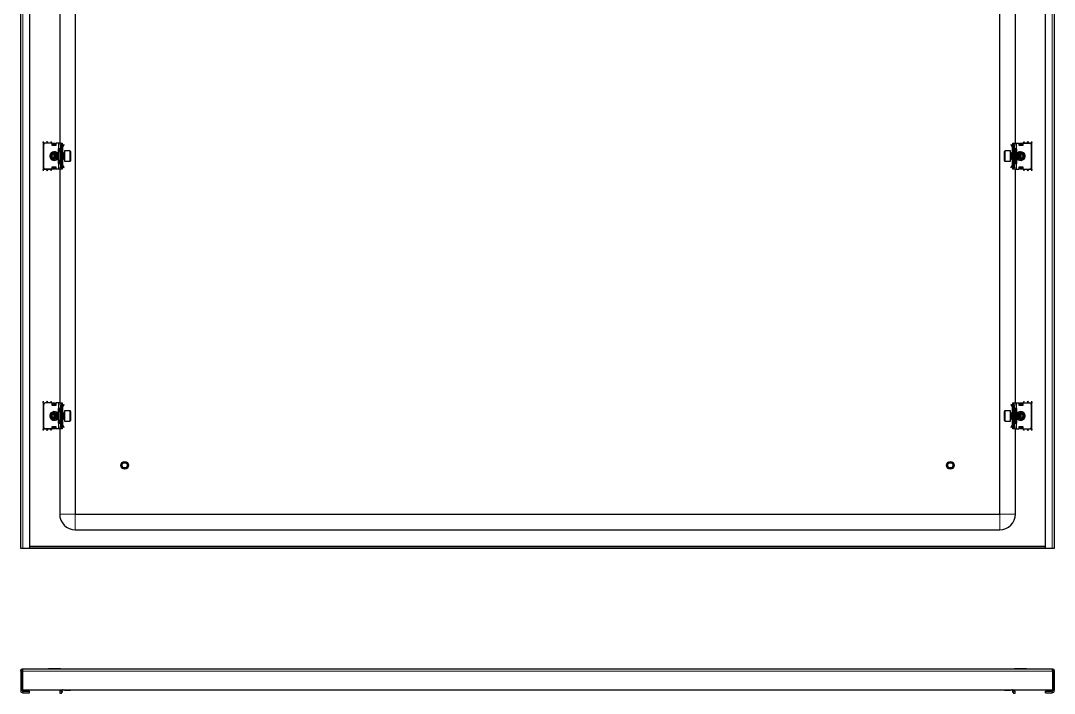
# Model space of a CAD drawing. Header units: millimetres. Extents: x -535 to 2008, y -815 to 747.
# Drawn here: x 1014 to 2008, y -815 to -168 of the extents above; entities that cross this region are included whole.
import ezdxf

# ---------------------------------------------------------------- set-up
doc = ezdxf.new("R2010")
doc.units = ezdxf.units.MM
doc.linetypes.add('SLD-Сплошная', pattern=[0])

msp = doc.modelspace()

# ---------------------------------------------------------------- linework, layer by layer
at = {"color": 7, "linetype": 'SLD-Сплошная', "lineweight": 25}
for p, q in [((1013.64, -675.44), (1013.64, 479.56)), ((1022.14, 479.56), (1022.14, -675.44)), ((1999.14, -675.44), (1999.14, 479.56)), ((2007.64, 479.56), (2007.64, -675.44)), ((1066.14, 446.56), (1066.14, -642.44)), ((1955.14, -642.44), (1955.14, 446.56)), ((1051.14, 89.56), (1051.14, -285.44)), ((1970.14, -285.44), (1970.14, 89.56)), ((1035.14, -285.19), (1035.14, -310.69)), ((1035.64, -287.44), (1035.64, -308.44)), ((1043.64, -285.44), (1037.64, -285.44)), ((1043.14, -285.19), (1043.14, -285.44)), ((1043.64, -285.44), (1043.64, -287.44)), ((1043.84, -285.56), (1043.64, -285.56)), ((1043.64, -287.44), (1047.64, -287.44)), ((1043.84, -287.44), (1043.84, -285.56)), ((1043.89, -285.82), (1044.39, -285.47)), ((1044.39, -285.82), (1043.89, -286.18)), ((1043.89, -286.18), (1043.89, -285.82)), ((1043.89, -287.09), (1043.89, -286.18)), ((1043.89, -287.44), (1043.89, -287.09)), ((1044.39, -285.47), (1044.39, -285.82)), ((1044.39, -285.47), (1046.89, -285.47)), ((1044.39, -285.82), (1046.89, -285.82)), ((1046.89, -285.82), (1046.89, -285.47)), ((1046.89, -285.47), (1047.39, -285.82)), ((1047.39, -286.18), (1046.89, -285.82)), ((1047.39, -285.82), (1047.39, -286.18)), ((1047.39, -286.18), (1047.39, -287.09)), ((1047.39, -287.09), (1047.39, -287.44)), ((1047.64, -287.44), (1047.64, -285.44)), ((1050.14, -285.44), (1047.64, -285.44)), ((1051.64, -285.44), (1050.14, -285.44)), ((1051.64, -287.44), (1051.64, -285.44)), ((1051.64, -285.44), (1053.64, -285.44)), ((1051.64, -287.44), (1051.64, -308.44)), ((1052.64, -308.44), (1052.64, -287.44)), ((1053.64, -285.44), (1053.64, -285.71)), ((1053.64, -285.71), (1053.64, -310.18)), ((1053.64, -286.53), (1053.84, -286.74)), ((1054.14, -287.44), (1054.14, -287.9)), ((1054.22, -287.78), (1055.2, -286.8)), ((1054.58, -288.13), (1054.22, -287.78)), ((1054.58, -288.13), (1055.55, -287.16)), ((1055.2, -286.8), (1055.55, -287.16)), ((1966.08, -286.8), (1965.72, -287.16)), ((1966.7, -288.13), (1965.72, -287.16)), ((1967.05, -287.78), (1966.08, -286.8)), ((1966.7, -288.13), (1967.05, -287.78)), ((1967.14, -287.44), (1967.14, -287.84)), ((1967.43, -286.74), (1967.64, -286.53)), ((1967.64, -285.44), (1969.64, -285.44)), ((1967.64, -285.71), (1967.64, -285.44)), ((1967.64, -310.18), (1967.64, -285.71)), ((1968.64, -287.44), (1968.64, -308.44)), ((1969.64, -285.44), (1969.64, -287.44)), ((1969.64, -285.44), (1971.14, -285.44)), ((1969.64, -308.44), (1969.64, -287.44)), ((1971.14, -285.44), (1973.64, -285.44)), ((1973.64, -285.44), (1973.64, -287.44)), ((1973.64, -287.44), (1977.64, -287.44)), ((1973.89, -285.82), (1974.39, -285.47)), ((1974.39, -285.82), (1973.89, -286.18)), ((1973.89, -286.18), (1973.89, -285.82)), ((1973.89, -287.09), (1973.89, -286.18)), ((1973.89, -287.44), (1973.89, -287.09)), ((1974.39, -285.47), (1974.39, -285.82)), ((1974.39, -285.47), (1976.89, -285.47)), ((1974.39, -285.82), (1976.89, -285.82)), ((1976.89, -285.82), (1976.89, -285.47)), ((1976.89, -285.47), (1977.39, -285.82)), ((1977.39, -286.18), (1976.89, -285.82)), ((1977.39, -285.82), (1977.39, -286.18)), ((1977.39, -286.18), (1977.39, -287.09)), ((1977.39, -287.09), (1977.39, -287.44)), ((1977.44, -285.56), (1977.44, -287.44)), ((1977.64, -285.56), (1977.44, -285.56)), ((1977.64, -287.44), (1977.64, -285.44)), ((1977.64, -285.44), (1983.64, -285.44)), ((1978.14, -285.44), (1978.14, -285.19)), ((1985.64, -308.44), (1985.64, -287.44)), ((1986.14, -310.69), (1986.14, -285.19)), ((1045.94, -295.19), (1045.11, -295.38)), ((1046.19, -294.94), (1045.64, -295.5)), ((1045.64, -295.5), (1045.64, -300.2)), ((1046.25, -294.94), (1046.19, -294.94)), ((1046.19, -294.94), (1046.19, -300.72)), ((1046.64, -295.5), (1046.25, -294.94)), ((1046.25, -294.94), (1046.25, -296.8)), ((1046.25, -296.8), (1046.25, -300.94)), ((1046.8, -295.27), (1046.43, -295.2)), ((1047.02, -294.94), (1046.64, -295.5)), ((1046.64, -295.5), (1046.64, -297.01)), ((1046.64, -297.01), (1046.64, -300.39)), ((1047.25, -294.94), (1047.02, -294.94)), ((1047.02, -294.94), (1047.02, -296.8)), ((1047.02, -296.8), (1047.02, -300.94)), ((1047.64, -295.5), (1047.25, -294.94)), ((1047.25, -294.94), (1047.25, -296.8)), ((1047.25, -296.8), (1047.25, -300.94)), ((1047.46, -295.25), (1047.71, -295.39)), ((1048.02, -294.94), (1047.64, -295.5)), ((1047.64, -295.5), (1047.64, -297.01)), ((1047.64, -297.01), (1047.64, -300.39)), ((1048.25, -294.94), (1048.02, -294.94)), ((1048.02, -294.94), (1048.02, -296.8)), ((1048.02, -296.8), (1048.02, -300.94)), ((1048.64, -295.5), (1048.25, -294.94)), ((1048.25, -294.94), (1048.25, -296.8)), ((1048.25, -296.8), (1048.25, -300.94)), ((1049.02, -294.94), (1048.64, -295.5)), ((1048.64, -295.5), (1048.64, -297.01)), ((1048.64, -297.01), (1048.64, -300.39)), ((1049.25, -294.94), (1049.02, -294.94)), ((1049.02, -294.94), (1049.02, -296.8)), ((1049.02, -296.8), (1049.02, -300.94)), ((1049.64, -295.5), (1049.25, -294.94)), ((1049.25, -294.94), (1049.25, -296.8)), ((1049.25, -296.8), (1049.25, -300.94)), ((1049.64, -290.94), (1049.64, -292.94)), ((1050.14, -290.94), (1049.64, -290.94)), ((1049.64, -292.69), (1050.64, -292.69)), ((1049.64, -292.94), (1051.31, -293.91)), ((1051.14, -293.94), (1049.64, -293.94)), ((1049.64, -293.94), (1049.64, -301.94)), ((1051.64, -290.94), (1050.14, -290.94)), ((1050.64, -292.69), (1051.14, -292.69)), ((1051.14, -292.69), (1051.14, -293.81)), ((1054.14, -289.19), (1053.64, -289.19)), ((1054.14, -292.69), (1053.64, -292.69)), ((1054.02, -294.94), (1053.64, -295.5)), ((1054.25, -294.94), (1054.02, -294.94)), ((1054.02, -294.94), (1054.02, -296.8)), ((1054.02, -296.8), (1054.02, -300.94)), ((1054.14, -292.69), (1054.14, -289.19)), ((1054.14, -294.94), (1054.14, -292.69)), ((1054.64, -295.5), (1054.25, -294.94)), ((1054.25, -294.94), (1054.25, -296.8)), ((1054.25, -296.8), (1054.25, -300.94)), ((1055.02, -294.94), (1054.64, -295.5)), ((1054.64, -295.5), (1054.64, -297.01)), ((1054.64, -297.01), (1054.64, -300.39)), ((1055.39, -294.94), (1055.02, -294.94)), ((1055.02, -294.94), (1055.02, -296.8)), ((1055.02, -296.8), (1055.02, -300.94)), ((1061.04, -292.94), (1055.64, -292.94)), ((1055.64, -292.94), (1055.64, -302.57)), ((1061.64, -293.54), (1061.64, -302.01)), ((1959.64, -302.34), (1959.64, -293.54)), ((1965.64, -292.94), (1960.24, -292.94)), ((1965.64, -302.94), (1965.64, -292.94)), ((1966.25, -294.94), (1965.89, -294.94)), ((1966.64, -295.5), (1966.25, -294.94)), ((1966.25, -296.8), (1966.25, -294.94)), ((1966.25, -300.94), (1966.25, -296.8)), ((1967.02, -294.94), (1966.64, -295.5)), ((1966.64, -297.01), (1966.64, -295.5)), ((1966.64, -300.39), (1966.64, -297.01)), ((1967.25, -294.94), (1967.02, -294.94)), ((1967.02, -296.8), (1967.02, -294.94)), ((1967.02, -300.94), (1967.02, -296.8)), ((1967.14, -289.19), (1967.64, -289.19)), ((1967.14, -289.19), (1967.14, -292.69)), ((1967.64, -292.69), (1967.14, -292.69)), ((1967.14, -292.69), (1967.14, -294.94)), ((1967.64, -295.5), (1967.25, -294.94)), ((1967.25, -296.8), (1967.25, -294.94)), ((1967.25, -300.94), (1967.25, -296.8)), ((1971.14, -290.94), (1969.64, -290.94)), ((1969.96, -293.91), (1971.64, -292.94)), ((1970.14, -293.81), (1970.14, -292.69)), ((1970.14, -292.69), (1970.64, -292.69)), ((1971.64, -293.94), (1970.14, -293.94)), ((1970.64, -292.69), (1971.64, -292.69)), ((1971.64, -290.94), (1971.14, -290.94)), ((1971.64, -292.94), (1971.64, -290.94)), ((1971.64, -301.94), (1971.64, -293.94)), ((1972.02, -294.94), (1971.64, -295.5)), ((1972.25, -294.94), (1972.02, -294.94)), ((1972.02, -296.8), (1972.02, -294.94)), ((1972.02, -300.94), (1972.02, -296.8)), ((1972.64, -295.5), (1972.25, -294.94)), ((1972.25, -296.8), (1972.25, -294.94)), ((1972.25, -300.94), (1972.25, -296.8)), ((1973.02, -294.94), (1972.64, -295.5)), ((1972.64, -297.01), (1972.64, -295.5)), ((1972.64, -300.39), (1972.64, -297.01)), ((1973.25, -294.94), (1973.02, -294.94)), ((1973.02, -296.8), (1973.02, -294.94)), ((1973.02, -300.94), (1973.02, -296.8)), ((1973.64, -295.5), (1973.25, -294.94)), ((1973.25, -296.8), (1973.25, -294.94)), ((1973.25, -300.94), (1973.25, -296.8)), ((1973.56, -295.39), (1973.81, -295.25)), ((1974.02, -294.94), (1973.64, -295.5)), ((1973.64, -297.01), (1973.64, -295.5)), ((1973.64, -300.39), (1973.64, -297.01)), ((1974.25, -294.94), (1974.02, -294.94)), ((1974.02, -296.8), (1974.02, -294.94)), ((1974.02, -300.94), (1974.02, -296.8)), ((1974.64, -295.5), (1974.25, -294.94)), ((1974.25, -296.8), (1974.25, -294.94)), ((1974.25, -300.94), (1974.25, -296.8)), ((1974.84, -295.2), (1974.47, -295.27)), ((1975.02, -294.94), (1974.64, -295.5)), ((1974.64, -297.01), (1974.64, -295.5)), ((1974.64, -300.39), (1974.64, -297.01)), ((1975.08, -294.94), (1975.02, -294.94)), ((1975.02, -296.8), (1975.02, -294.94)), ((1975.02, -300.94), (1975.02, -296.8)), ((1975.64, -295.5), (1975.08, -294.94)), ((1975.08, -300.94), (1975.08, -294.94)), ((1976.16, -295.38), (1975.33, -295.19)), ((1975.64, -300.39), (1975.64, -295.5)), ((1045.64, -300.2), (1045.64, -300.39)), ((1045.64, -300.39), (1046.19, -300.94)), ((1046.19, -300.72), (1046.19, -300.94)), ((1046.19, -300.94), (1046.25, -300.94)), ((1046.25, -300.94), (1046.64, -300.39)), ((1046.64, -300.39), (1047.02, -300.94)), ((1047.02, -300.94), (1047.25, -300.94)), ((1047.25, -300.94), (1047.64, -300.39)), ((1047.71, -300.5), (1047.46, -300.63)), ((1047.64, -300.39), (1048.02, -300.94)), ((1048.02, -300.94), (1048.25, -300.94)), ((1048.25, -300.94), (1048.64, -300.39)), ((1048.64, -300.39), (1049.02, -300.94)), ((1049.02, -300.94), (1049.25, -300.94)), ((1049.25, -300.94), (1049.64, -300.39)), ((1049.64, -301.94), (1051.14, -301.94)), ((1051.31, -301.98), (1049.64, -302.94)), ((1049.64, -302.94), (1049.64, -304.94)), ((1050.64, -303.19), (1049.64, -303.19)), ((1049.64, -304.94), (1050.14, -304.94)), ((1050.14, -304.94), (1051.64, -304.94)), ((1051.14, -303.19), (1050.64, -303.19)), ((1051.14, -302.08), (1051.14, -303.19)), ((1053.64, -300.39), (1054.02, -300.94)), ((1053.64, -303.19), (1054.14, -303.19)), ((1054.14, -306.69), (1053.64, -306.69)), ((1054.02, -300.94), (1054.25, -300.94)), ((1054.14, -303.19), (1054.14, -300.94)), ((1054.14, -306.69), (1054.14, -303.19)), ((1054.14, -308.44), (1054.14, -308.05)), ((1054.58, -307.75), (1054.22, -308.11)), ((1054.22, -308.11), (1055.2, -309.08)), ((1054.25, -300.94), (1054.64, -300.39)), ((1054.58, -307.75), (1055.55, -308.73)), ((1054.64, -300.39), (1055.02, -300.94)), ((1055.02, -300.94), (1055.39, -300.94)), ((1055.64, -302.57), (1055.64, -302.94)), ((1055.64, -302.94), (1061.04, -302.94)), ((1061.64, -302.01), (1061.64, -302.34)), ((1960.24, -302.94), (1965.64, -302.94)), ((1966.7, -307.75), (1965.72, -308.73)), ((1965.89, -300.94), (1966.25, -300.94)), ((1967.05, -308.11), (1966.08, -309.08)), ((1966.25, -300.94), (1966.64, -300.39)), ((1966.64, -300.39), (1967.02, -300.94)), ((1966.7, -307.75), (1967.05, -308.11)), ((1967.02, -300.94), (1967.25, -300.94)), ((1967.14, -300.94), (1967.14, -303.19)), ((1967.14, -303.19), (1967.64, -303.19)), ((1967.14, -303.19), (1967.14, -306.69)), ((1967.14, -306.69), (1967.64, -306.69)), ((1967.14, -308.44), (1967.14, -307.98)), ((1967.25, -300.94), (1967.64, -300.39)), ((1969.64, -304.94), (1971.14, -304.94)), ((1971.64, -302.94), (1969.96, -301.98)), ((1970.14, -301.94), (1971.64, -301.94)), ((1970.14, -303.19), (1970.14, -302.08)), ((1970.64, -303.19), (1970.14, -303.19)), ((1971.64, -303.19), (1970.64, -303.19)), ((1971.14, -304.94), (1971.64, -304.94)), ((1971.64, -300.39), (1972.02, -300.94)), ((1971.64, -304.94), (1971.64, -302.94)), ((1972.02, -300.94), (1972.25, -300.94)), ((1972.25, -300.94), (1972.64, -300.39)), ((1972.64, -300.39), (1973.02, -300.94)), ((1973.02, -300.94), (1973.25, -300.94)), ((1973.25, -300.94), (1973.64, -300.39)), ((1973.81, -300.63), (1973.56, -300.5)), ((1973.64, -300.39), (1974.02, -300.94)), ((1974.02, -300.94), (1974.25, -300.94)), ((1974.25, -300.94), (1974.64, -300.39)), ((1974.64, -300.39), (1975.02, -300.94)), ((1975.02, -300.94), (1975.08, -300.94)), ((1975.08, -300.94), (1975.64, -300.39)), ((1043.64, -310.44), (1037.64, -310.44)), ((1043.14, -310.44), (1043.14, -310.69)), ((1047.64, -308.44), (1043.64, -308.44)), ((1043.64, -308.44), (1043.64, -310.44)), ((1043.64, -310.33), (1043.84, -310.33)), ((1043.84, -310.33), (1043.84, -308.44)), ((1043.89, -308.8), (1043.89, -308.44)), ((1043.89, -309.71), (1043.89, -308.8)), ((1043.89, -309.71), (1044.39, -310.07)), ((1043.89, -310.07), (1043.89, -309.71)), ((1044.39, -310.42), (1043.89, -310.07)), ((1046.89, -310.07), (1044.39, -310.07)), ((1044.39, -310.07), (1044.39, -310.42)), ((1046.89, -310.42), (1044.39, -310.42)), ((1046.89, -310.07), (1047.39, -309.71)), ((1046.89, -310.42), (1046.89, -310.07)), ((1047.39, -310.07), (1046.89, -310.42)), ((1047.39, -308.44), (1047.39, -308.8)), ((1047.39, -308.8), (1047.39, -309.71)), ((1047.39, -309.71), (1047.39, -310.07)), ((1047.64, -310.44), (1047.64, -308.44)), ((1050.14, -310.44), (1047.64, -310.44)), ((1051.64, -310.44), (1050.14, -310.44)), ((1051.14, -310.44), (1051.14, -535.44)), ((1051.64, -310.44), (1051.64, -308.44)), ((1053.64, -310.44), (1051.64, -310.44)), ((1053.84, -309.15), (1053.64, -309.36)), ((1053.64, -310.18), (1053.64, -310.44)), ((1055.2, -309.08), (1055.55, -308.73)), ((1966.08, -309.08), (1965.72, -308.73)), ((1967.64, -309.36), (1967.43, -309.15)), ((1967.64, -310.44), (1967.64, -310.18)), ((1969.64, -310.44), (1967.64, -310.44)), ((1969.64, -308.44), (1969.64, -310.44)), ((1969.64, -310.44), (1971.14, -310.44)), ((1970.14, -535.44), (1970.14, -310.44)), ((1971.14, -310.44), (1973.64, -310.44)), ((1977.64, -308.44), (1973.64, -308.44)), ((1973.64, -308.44), (1973.64, -310.44)), ((1973.89, -308.8), (1973.89, -308.44)), ((1973.89, -309.71), (1973.89, -308.8)), ((1973.89, -310.07), (1973.89, -309.71)), ((1973.89, -309.71), (1974.39, -310.07)), ((1974.39, -310.42), (1973.89, -310.07)), ((1974.39, -310.07), (1974.39, -310.42)), ((1976.89, -310.07), (1974.39, -310.07)), ((1976.89, -310.42), (1974.39, -310.42)), ((1976.89, -310.07), (1977.39, -309.71)), ((1976.89, -310.42), (1976.89, -310.07)), ((1977.39, -310.07), (1976.89, -310.42)), ((1977.39, -308.44), (1977.39, -308.8)), ((1977.39, -308.8), (1977.39, -309.71)), ((1977.39, -309.71), (1977.39, -310.07)), ((1977.44, -308.44), (1977.44, -310.33)), ((1977.44, -310.33), (1977.64, -310.33)), ((1977.64, -310.44), (1977.64, -308.44)), ((1977.64, -310.44), (1983.64, -310.44)), ((1978.14, -310.69), (1978.14, -310.44)), ((1035.14, -535.19), (1035.14, -560.69)), ((1043.64, -535.44), (1037.64, -535.44)), ((1043.14, -535.19), (1043.14, -535.44)), ((1043.64, -535.44), (1043.64, -537.44)), ((1043.84, -535.56), (1043.64, -535.56)), ((1043.84, -537.44), (1043.84, -535.56)), ((1043.89, -535.82), (1044.39, -535.47)), ((1044.39, -535.82), (1043.89, -536.18)), ((1043.89, -536.18), (1043.89, -535.82)), ((1043.89, -537.09), (1043.89, -536.18)), ((1044.39, -535.47), (1044.39, -535.82)), ((1044.39, -535.47), (1046.89, -535.47)), ((1044.39, -535.82), (1046.89, -535.82)), ((1046.89, -535.82), (1046.89, -535.47)), ((1046.89, -535.47), (1047.39, -535.82)), ((1047.39, -536.18), (1046.89, -535.82)), ((1047.39, -535.82), (1047.39, -536.18)), ((1047.39, -536.18), (1047.39, -537.09)), ((1047.64, -537.44), (1047.64, -535.44)), ((1050.14, -535.44), (1047.64, -535.44)), ((1051.64, -535.44), (1050.14, -535.44)), ((1051.64, -535.44), (1053.64, -535.44)), ((1051.64, -537.44), (1051.64, -535.44)), ((1053.64, -535.44), (1053.64, -535.71)), ((1053.64, -535.71), (1053.64, -560.18)), ((1053.64, -536.53), (1053.84, -536.74)), ((1967.43, -536.74), (1967.64, -536.53)), ((1967.64, -535.44), (1969.64, -535.44)), ((1967.64, -535.71), (1967.64, -535.44)), ((1967.64, -560.18), (1967.64, -535.71)), ((1969.64, -535.44), (1969.64, -537.44)), ((1969.64, -535.44), (1971.14, -535.44)), ((1971.14, -535.44), (1973.64, -535.44)), ((1973.64, -535.44), (1973.64, -537.44)), ((1973.89, -535.82), (1974.39, -535.47)), ((1974.39, -535.82), (1973.89, -536.18)), ((1973.89, -536.18), (1973.89, -535.82)), ((1973.89, -537.09), (1973.89, -536.18)), ((1974.39, -535.47), (1974.39, -535.82)), ((1974.39, -535.47), (1976.89, -535.47)), ((1974.39, -535.82), (1976.89, -535.82)), ((1976.89, -535.82), (1976.89, -535.47)), ((1976.89, -535.47), (1977.39, -535.82)), ((1977.39, -536.18), (1976.89, -535.82)), ((1977.39, -535.82), (1977.39, -536.18)), ((1977.39, -536.18), (1977.39, -537.09)), ((1977.44, -535.56), (1977.44, -537.44)), ((1977.64, -535.56), (1977.44, -535.56)), ((1977.64, -537.44), (1977.64, -535.44)), ((1977.64, -535.44), (1983.64, -535.44)), ((1978.14, -535.44), (1978.14, -535.19)), ((1986.14, -560.69), (1986.14, -535.19)), ((1035.64, -537.44), (1035.64, -558.44)), ((1043.64, -537.44), (1047.64, -537.44)), ((1043.89, -537.44), (1043.89, -537.09)), ((1045.94, -545.19), (1045.11, -545.38)), ((1046.19, -544.94), (1045.64, -545.5)), ((1045.64, -545.5), (1045.64, -550.2)), ((1046.25, -544.94), (1046.19, -544.94)), ((1046.19, -544.94), (1046.19, -550.72)), ((1046.64, -545.5), (1046.25, -544.94)), ((1046.25, -544.94), (1046.25, -546.8)), ((1046.8, -545.27), (1046.43, -545.2)), ((1047.02, -544.94), (1046.64, -545.5)), ((1046.64, -545.5), (1046.64, -547.01)), ((1047.25, -544.94), (1047.02, -544.94)), ((1047.02, -544.94), (1047.02, -546.8)), ((1047.64, -545.5), (1047.25, -544.94)), ((1047.25, -544.94), (1047.25, -546.8)), ((1047.39, -537.09), (1047.39, -537.44)), ((1047.46, -545.25), (1047.71, -545.39)), ((1048.02, -544.94), (1047.64, -545.5)), ((1047.64, -545.5), (1047.64, -547.01)), ((1048.25, -544.94), (1048.02, -544.94)), ((1048.02, -544.94), (1048.02, -546.8)), ((1048.64, -545.5), (1048.25, -544.94)), ((1048.25, -544.94), (1048.25, -546.8)), ((1049.02, -544.94), (1048.64, -545.5)), ((1048.64, -545.5), (1048.64, -547.01)), ((1049.25, -544.94), (1049.02, -544.94)), ((1049.02, -544.94), (1049.02, -546.8)), ((1049.64, -545.5), (1049.25, -544.94)), ((1049.25, -544.94), (1049.25, -546.8)), ((1049.64, -540.94), (1049.64, -542.94)), ((1050.14, -540.94), (1049.64, -540.94)), ((1049.64, -542.69), (1050.64, -542.69)), ((1049.64, -542.94), (1051.31, -543.91)), ((1051.14, -543.94), (1049.64, -543.94)), ((1049.64, -543.94), (1049.64, -551.94)), ((1051.64, -540.94), (1050.14, -540.94)), ((1050.64, -542.69), (1051.14, -542.69)), ((1051.14, -542.69), (1051.14, -543.81)), ((1051.64, -537.44), (1051.64, -558.44)), ((1052.64, -558.44), (1052.64, -537.44)), ((1054.14, -539.19), (1053.64, -539.19)), ((1054.14, -542.69), (1053.64, -542.69)), ((1054.02, -544.94), (1053.64, -545.5)), ((1054.25, -544.94), (1054.02, -544.94)), ((1054.02, -544.94), (1054.02, -546.8)), ((1054.14, -537.44), (1054.14, -537.9)), ((1054.14, -542.69), (1054.14, -539.19)), ((1054.14, -544.94), (1054.14, -542.69)), ((1054.22, -537.78), (1055.2, -536.8)), ((1054.58, -538.13), (1054.22, -537.78)), ((1054.64, -545.5), (1054.25, -544.94)), ((1054.25, -544.94), (1054.25, -546.8)), ((1054.58, -538.13), (1055.55, -537.16)), ((1055.02, -544.94), (1054.64, -545.5)), ((1054.64, -545.5), (1054.64, -547.01)), ((1055.39, -544.94), (1055.02, -544.94)), ((1055.02, -544.94), (1055.02, -546.8)), ((1055.2, -536.8), (1055.55, -537.16)), ((1061.04, -542.94), (1055.64, -542.94)), ((1055.64, -542.94), (1055.64, -552.57)), ((1061.64, -543.54), (1061.64, -552.01)), ((1959.64, -552.34), (1959.64, -543.54)), ((1965.64, -542.94), (1960.24, -542.94)), ((1965.64, -552.94), (1965.64, -542.94)), ((1966.08, -536.8), (1965.72, -537.16)), ((1966.7, -538.13), (1965.72, -537.16)), ((1966.25, -544.94), (1965.89, -544.94)), ((1967.05, -537.78), (1966.08, -536.8)), ((1966.64, -545.5), (1966.25, -544.94)), ((1966.25, -546.8), (1966.25, -544.94)), ((1967.02, -544.94), (1966.64, -545.5)), ((1966.64, -547.01), (1966.64, -545.5)), ((1966.7, -538.13), (1967.05, -537.78)), ((1967.25, -544.94), (1967.02, -544.94)), ((1967.02, -546.8), (1967.02, -544.94)), ((1967.14, -537.44), (1967.14, -537.84)), ((1967.14, -539.19), (1967.64, -539.19)), ((1967.14, -539.19), (1967.14, -542.69)), ((1967.64, -542.69), (1967.14, -542.69)), ((1967.14, -542.69), (1967.14, -544.94)), ((1967.64, -545.5), (1967.25, -544.94)), ((1967.25, -546.8), (1967.25, -544.94)), ((1968.64, -537.44), (1968.64, -558.44)), ((1969.64, -558.44), (1969.64, -537.44)), ((1971.14, -540.94), (1969.64, -540.94)), ((1969.96, -543.91), (1971.64, -542.94)), ((1970.14, -543.81), (1970.14, -542.69)), ((1970.14, -542.69), (1970.64, -542.69)), ((1971.64, -543.94), (1970.14, -543.94)), ((1970.64, -542.69), (1971.64, -542.69)), ((1971.64, -540.94), (1971.14, -540.94)), ((1971.64, -542.94), (1971.64, -540.94)), ((1971.64, -551.94), (1971.64, -543.94)), ((1972.02, -544.94), (1971.64, -545.5)), ((1972.25, -544.94), (1972.02, -544.94)), ((1972.02, -546.8), (1972.02, -544.94)), ((1972.64, -545.5), (1972.25, -544.94)), ((1972.25, -546.8), (1972.25, -544.94)), ((1973.02, -544.94), (1972.64, -545.5)), ((1972.64, -547.01), (1972.64, -545.5)), ((1973.25, -544.94), (1973.02, -544.94)), ((1973.02, -546.8), (1973.02, -544.94)), ((1973.64, -545.5), (1973.25, -544.94)), ((1973.25, -546.8), (1973.25, -544.94)), ((1973.56, -545.39), (1973.81, -545.25)), ((1973.64, -537.44), (1977.64, -537.44)), ((1974.02, -544.94), (1973.64, -545.5)), ((1973.64, -547.01), (1973.64, -545.5)), ((1973.89, -537.44), (1973.89, -537.09)), ((1974.25, -544.94), (1974.02, -544.94)), ((1974.02, -546.8), (1974.02, -544.94)), ((1974.64, -545.5), (1974.25, -544.94)), ((1974.25, -546.8), (1974.25, -544.94)), ((1974.84, -545.2), (1974.47, -545.27)), ((1975.02, -544.94), (1974.64, -545.5)), ((1974.64, -547.01), (1974.64, -545.5)), ((1975.08, -544.94), (1975.02, -544.94)), ((1975.02, -546.8), (1975.02, -544.94)), ((1975.64, -545.5), (1975.08, -544.94)), ((1975.08, -550.94), (1975.08, -544.94)), ((1976.16, -545.38), (1975.33, -545.19)), ((1975.64, -550.39), (1975.64, -545.5)), ((1977.39, -537.09), (1977.39, -537.44)), ((1985.64, -558.44), (1985.64, -537.44)), ((1045.64, -550.2), (1045.64, -550.39)), ((1045.64, -550.39), (1046.19, -550.94)), ((1046.19, -550.72), (1046.19, -550.94)), ((1046.19, -550.94), (1046.25, -550.94)), ((1046.25, -546.8), (1046.25, -550.94)), ((1046.25, -550.94), (1046.64, -550.39)), ((1046.64, -547.01), (1046.64, -550.39)), ((1046.64, -550.39), (1047.02, -550.94)), ((1047.02, -546.8), (1047.02, -550.94)), ((1047.02, -550.94), (1047.25, -550.94)), ((1047.25, -546.8), (1047.25, -550.94)), ((1047.25, -550.94), (1047.64, -550.39)), ((1047.71, -550.5), (1047.46, -550.63)), ((1047.64, -547.01), (1047.64, -550.39)), ((1047.64, -550.39), (1048.02, -550.94)), ((1048.02, -546.8), (1048.02, -550.94)), ((1048.02, -550.94), (1048.25, -550.94)), ((1048.25, -546.8), (1048.25, -550.94)), ((1048.25, -550.94), (1048.64, -550.39)), ((1048.64, -547.01), (1048.64, -550.39)), ((1048.64, -550.39), (1049.02, -550.94)), ((1049.02, -546.8), (1049.02, -550.94)), ((1049.02, -550.94), (1049.25, -550.94)), ((1049.25, -546.8), (1049.25, -550.94)), ((1049.25, -550.94), (1049.64, -550.39)), ((1049.64, -551.94), (1051.14, -551.94)), ((1051.31, -551.98), (1049.64, -552.94)), ((1049.64, -552.94), (1049.64, -554.94)), ((1050.64, -553.19), (1049.64, -553.19)), ((1049.64, -554.94), (1050.14, -554.94)), ((1050.14, -554.94), (1051.64, -554.94)), ((1051.14, -553.19), (1050.64, -553.19)), ((1051.14, -552.08), (1051.14, -553.19)), ((1053.64, -550.39), (1054.02, -550.94)), ((1053.64, -553.19), (1054.14, -553.19)), ((1054.02, -546.8), (1054.02, -550.94)), ((1054.02, -550.94), (1054.25, -550.94)), ((1054.14, -553.19), (1054.14, -550.94)), ((1054.14, -556.69), (1054.14, -553.19)), ((1054.25, -546.8), (1054.25, -550.94)), ((1054.25, -550.94), (1054.64, -550.39)), ((1054.64, -547.01), (1054.64, -550.39)), ((1054.64, -550.39), (1055.02, -550.94)), ((1055.02, -546.8), (1055.02, -550.94)), ((1055.02, -550.94), (1055.39, -550.94)), ((1055.64, -552.57), (1055.64, -552.94)), ((1055.64, -552.94), (1061.04, -552.94)), ((1061.64, -552.01), (1061.64, -552.34)), ((1960.24, -552.94), (1965.64, -552.94)), ((1965.89, -550.94), (1966.25, -550.94)), ((1966.25, -550.94), (1966.25, -546.8)), ((1966.25, -550.94), (1966.64, -550.39)), ((1966.64, -550.39), (1966.64, -547.01)), ((1966.64, -550.39), (1967.02, -550.94)), ((1967.02, -550.94), (1967.02, -546.8)), ((1967.02, -550.94), (1967.25, -550.94)), ((1967.14, -550.94), (1967.14, -553.19)), ((1967.14, -553.19), (1967.14, -556.69)), ((1967.14, -553.19), (1967.64, -553.19)), ((1967.25, -550.94), (1967.25, -546.8)), ((1967.25, -550.94), (1967.64, -550.39)), ((1969.64, -554.94), (1971.14, -554.94)), ((1971.64, -552.94), (1969.96, -551.98)), ((1970.14, -551.94), (1971.64, -551.94)), ((1970.14, -553.19), (1970.14, -552.08)), ((1970.64, -553.19), (1970.14, -553.19)), ((1971.64, -553.19), (1970.64, -553.19)), ((1971.14, -554.94), (1971.64, -554.94)), ((1971.64, -550.39), (1972.02, -550.94)), ((1971.64, -554.94), (1971.64, -552.94)), ((1972.02, -550.94), (1972.02, -546.8)), ((1972.02, -550.94), (1972.25, -550.94)), ((1972.25, -550.94), (1972.25, -546.8)), ((1972.25, -550.94), (1972.64, -550.39)), ((1972.64, -550.39), (1972.64, -547.01)), ((1972.64, -550.39), (1973.02, -550.94)), ((1973.02, -550.94), (1973.02, -546.8)), ((1973.02, -550.94), (1973.25, -550.94)), ((1973.25, -550.94), (1973.25, -546.8)), ((1973.25, -550.94), (1973.64, -550.39)), ((1973.81, -550.63), (1973.56, -550.5)), ((1973.64, -550.39), (1973.64, -547.01)), ((1973.64, -550.39), (1974.02, -550.94)), ((1974.02, -550.94), (1974.02, -546.8)), ((1974.02, -550.94), (1974.25, -550.94)), ((1974.25, -550.94), (1974.25, -546.8)), ((1974.25, -550.94), (1974.64, -550.39)), ((1974.64, -550.39), (1974.64, -547.01)), ((1974.64, -550.39), (1975.02, -550.94)), ((1975.02, -550.94), (1975.02, -546.8)), ((1975.02, -550.94), (1975.08, -550.94)), ((1975.08, -550.94), (1975.64, -550.39)), ((1043.64, -560.44), (1037.64, -560.44)), ((1043.14, -560.44), (1043.14, -560.69)), ((1047.64, -558.44), (1043.64, -558.44)), ((1043.64, -558.44), (1043.64, -560.44)), ((1043.64, -560.33), (1043.84, -560.33)), ((1043.84, -560.33), (1043.84, -558.44)), ((1043.89, -558.8), (1043.89, -558.44)), ((1043.89, -559.71), (1043.89, -558.8)), ((1043.89, -559.71), (1044.39, -560.07)), ((1043.89, -560.07), (1043.89, -559.71)), ((1044.39, -560.42), (1043.89, -560.07)), ((1046.89, -560.07), (1044.39, -560.07)), ((1044.39, -560.07), (1044.39, -560.42)), ((1046.89, -560.42), (1044.39, -560.42)), ((1046.89, -560.07), (1047.39, -559.71)), ((1046.89, -560.42), (1046.89, -560.07)), ((1047.39, -560.07), (1046.89, -560.42)), ((1047.39, -558.44), (1047.39, -558.8)), ((1047.39, -558.8), (1047.39, -559.71)), ((1047.39, -559.71), (1047.39, -560.07)), ((1047.64, -560.44), (1047.64, -558.44)), ((1050.14, -560.44), (1047.64, -560.44)), ((1051.64, -560.44), (1050.14, -560.44)), ((1051.14, -560.44), (1051.14, -642.44)), ((1051.64, -560.44), (1051.64, -558.44)), ((1053.64, -560.44), (1051.64, -560.44)), ((1054.14, -556.69), (1053.64, -556.69)), ((1053.84, -559.15), (1053.64, -559.36)), ((1053.64, -560.18), (1053.64, -560.44)), ((1054.14, -558.44), (1054.14, -558.05)), ((1054.58, -557.75), (1054.22, -558.11)), ((1054.22, -558.11), (1055.2, -559.08)), ((1054.58, -557.75), (1055.55, -558.73)), ((1055.2, -559.08), (1055.55, -558.73)), ((1966.7, -557.75), (1965.72, -558.73)), ((1966.08, -559.08), (1965.72, -558.73)), ((1967.05, -558.11), (1966.08, -559.08)), ((1966.7, -557.75), (1967.05, -558.11)), ((1967.14, -556.69), (1967.64, -556.69)), ((1967.14, -558.44), (1967.14, -557.98)), ((1967.64, -559.36), (1967.43, -559.15)), ((1967.64, -560.44), (1967.64, -560.18)), ((1969.64, -560.44), (1967.64, -560.44)), ((1969.64, -558.44), (1969.64, -560.44)), ((1969.64, -560.44), (1971.14, -560.44)), ((1970.14, -642.44), (1970.14, -560.44)), ((1971.14, -560.44), (1973.64, -560.44)), ((1977.64, -558.44), (1973.64, -558.44)), ((1973.64, -558.44), (1973.64, -560.44)), ((1973.89, -558.8), (1973.89, -558.44)), ((1973.89, -559.71), (1973.89, -558.8)), ((1973.89, -559.71), (1974.39, -560.07)), ((1973.89, -560.07), (1973.89, -559.71)), ((1974.39, -560.42), (1973.89, -560.07)), ((1976.89, -560.07), (1974.39, -560.07)), ((1974.39, -560.07), (1974.39, -560.42)), ((1976.89, -560.42), (1974.39, -560.42)), ((1976.89, -560.07), (1977.39, -559.71)), ((1976.89, -560.42), (1976.89, -560.07)), ((1977.39, -560.07), (1976.89, -560.42)), ((1977.39, -558.44), (1977.39, -558.8)), ((1977.39, -558.8), (1977.39, -559.71)), ((1977.39, -559.71), (1977.39, -560.07)), ((1977.44, -558.44), (1977.44, -560.33)), ((1977.44, -560.33), (1977.64, -560.33)), ((1977.64, -560.44), (1977.64, -558.44)), ((1977.64, -560.44), (1983.64, -560.44)), ((1978.14, -560.69), (1978.14, -560.44)), ((1066.14, -642.44), (1955.14, -642.44)), ((1066.14, -657.44), (1955.14, -657.44)), ((1015.74, -675.44), (1013.64, -675.44)), ((1022.14, -675.44), (1015.74, -675.44)), ((1999.14, -673.94), (1022.14, -673.94)), ((1999.14, -675.44), (1022.14, -675.44)), ((2005.54, -675.44), (1999.14, -675.44)), ((2007.64, -675.44), (2005.54, -675.44)), ((1015.14, -793.43), (1013.64, -793.43)), ((1013.64, -793.43), (1013.64, -812.23)), ((1015.14, -793.43), (1015.14, -812.23)), ((1015.34, -793.43), (1015.34, -811.33)), ((1015.74, -791.33), (2005.54, -791.33)), ((1040.35, -791.03), (1040.35, -791.33)), ((1040.35, -791.03), (1051.92, -791.03)), ((1051.92, -791.33), (1051.92, -791.03)), ((1969.35, -791.03), (1969.35, -791.33)), ((1969.35, -791.03), (1980.51, -791.03)), ((1980.51, -791.03), (1980.92, -791.03)), ((1980.92, -791.33), (1980.92, -791.03)), ((2005.94, -793.43), (2005.94, -811.33)), ((2007.64, -793.43), (2006.14, -793.43)), ((2006.14, -793.43), (2006.14, -812.23)), ((2007.64, -793.43), (2007.64, -812.23)), ((1015.34, -811.33), (2005.94, -811.33)), ((1015.74, -812.83), (1022.14, -812.83)), ((1015.74, -814.33), (1022.14, -814.33)), ((1022.14, -814.33), (1022.14, -812.83)), ((1051.64, -812.83), (1051.64, -811.33)), ((1051.64, -814.83), (1051.64, -812.83)), ((1052.64, -814.83), (1051.64, -814.83)), ((1052.64, -814.83), (1053.64, -813.83)), ((1053.64, -812.83), (1053.64, -811.33)), ((1054.14, -811.83), (1053.64, -811.83)), ((1053.64, -812.83), (1053.64, -813.83)), ((1055.64, -811.33), (1055.64, -811.83)), ((1055.64, -811.83), (1061.04, -811.83)), ((1960.24, -811.83), (1965.64, -811.83)), ((1965.64, -811.83), (1965.64, -811.33)), ((1967.14, -811.83), (1967.64, -811.83)), ((1967.64, -812.83), (1967.64, -811.33)), ((1967.64, -813.83), (1967.64, -812.83)), ((1967.64, -813.83), (1968.64, -814.83)), ((1969.64, -814.83), (1968.64, -814.83)), ((1969.64, -812.83), (1969.64, -811.33)), ((1969.64, -812.83), (1969.64, -814.83)), ((1999.14, -814.33), (1999.14, -812.83)), ((1999.14, -812.83), (2005.54, -812.83)), ((1999.14, -814.33), (2005.54, -814.33))]:
    msp.add_line(p, q, dxfattribs=at)
at = {"color": 7, "linetype": 'SLD-Сплошная', "lineweight": 18}
for p, q in [((1015.74, 479.56), (1015.74, -675.44)), ((2005.54, 479.56), (2005.54, -675.44)), ((1035.14, -285.19), (1039.14, -285.19)), ((1039.14, -285.19), (1043.14, -285.19)), ((1047.39, -287.09), (1043.89, -287.09)), ((1050.14, -285.44), (1050.14, -290.94)), ((1052.64, -287.44), (1051.64, -287.44)), ((1053.64, -286.94), (1053.84, -286.74)), ((1053.64, -287.44), (1054.14, -287.44)), ((1967.64, -287.44), (1967.14, -287.44)), ((1967.64, -286.94), (1967.43, -286.74)), ((1969.64, -287.44), (1968.64, -287.44)), ((1971.14, -290.94), (1971.14, -285.44)), ((1977.39, -287.09), (1973.89, -287.09)), ((1978.14, -285.19), (1982.14, -285.19)), ((1986.14, -285.19), (1982.14, -285.19)), ((1050.64, -290.94), (1050.64, -292.69)), ((1051.14, -301.94), (1051.14, -293.94)), ((1055.39, -300.94), (1055.39, -294.94)), ((1061.04, -302.57), (1061.04, -292.94)), ((1960.24, -292.94), (1960.24, -302.94)), ((1965.89, -294.94), (1965.89, -300.72)), ((1970.14, -293.94), (1970.14, -301.94)), ((1970.64, -292.69), (1970.64, -290.94)), ((1050.14, -304.94), (1050.14, -310.44)), ((1050.64, -303.19), (1050.64, -304.94)), ((1061.04, -302.94), (1061.04, -302.57)), ((1965.89, -300.72), (1965.89, -300.94)), ((1970.64, -304.94), (1970.64, -303.19)), ((1971.14, -310.44), (1971.14, -304.94)), ((1035.14, -310.69), (1039.14, -310.69)), ((1043.14, -310.69), (1039.14, -310.69)), ((1043.89, -308.8), (1047.39, -308.8)), ((1051.64, -308.44), (1052.64, -308.44)), ((1053.64, -308.44), (1054.14, -308.44)), ((1053.64, -308.94), (1053.84, -309.15)), ((1967.64, -308.44), (1967.14, -308.44)), ((1967.64, -308.94), (1967.43, -309.15)), ((1968.64, -308.44), (1969.64, -308.44)), ((1973.89, -308.8), (1977.39, -308.8)), ((1982.14, -310.69), (1978.14, -310.69)), ((1986.14, -310.69), (1982.14, -310.69)), ((1035.14, -535.19), (1039.14, -535.19)), ((1039.14, -535.19), (1043.14, -535.19)), ((1050.14, -535.44), (1050.14, -540.94)), ((1053.64, -536.94), (1053.84, -536.74)), ((1967.64, -536.94), (1967.43, -536.74)), ((1971.14, -540.94), (1971.14, -535.44)), ((1978.14, -535.19), (1982.14, -535.19)), ((1986.14, -535.19), (1982.14, -535.19)), ((1047.39, -537.09), (1043.89, -537.09)), ((1050.64, -540.94), (1050.64, -542.69)), ((1051.14, -551.94), (1051.14, -543.94)), ((1052.64, -537.44), (1051.64, -537.44)), ((1053.64, -537.44), (1054.14, -537.44)), ((1055.39, -550.94), (1055.39, -544.94)), ((1061.04, -552.57), (1061.04, -542.94)), ((1960.24, -542.94), (1960.24, -552.94)), ((1965.89, -544.94), (1965.89, -550.72)), ((1967.64, -537.44), (1967.14, -537.44)), ((1969.64, -537.44), (1968.64, -537.44)), ((1970.14, -543.94), (1970.14, -551.94)), ((1970.64, -542.69), (1970.64, -540.94)), ((1977.39, -537.09), (1973.89, -537.09)), ((1050.14, -554.94), (1050.14, -560.44)), ((1050.64, -553.19), (1050.64, -554.94)), ((1061.04, -552.94), (1061.04, -552.57)), ((1965.89, -550.72), (1965.89, -550.94)), ((1970.64, -554.94), (1970.64, -553.19)), ((1971.14, -560.44), (1971.14, -554.94)), ((1035.14, -560.69), (1039.14, -560.69)), ((1043.14, -560.69), (1039.14, -560.69)), ((1043.89, -558.8), (1047.39, -558.8)), ((1051.64, -558.44), (1052.64, -558.44)), ((1053.64, -558.44), (1054.14, -558.44)), ((1053.64, -558.94), (1053.84, -559.15)), ((1967.64, -558.44), (1967.14, -558.44)), ((1967.64, -558.94), (1967.43, -559.15)), ((1968.64, -558.44), (1969.64, -558.44)), ((1973.89, -558.8), (1977.39, -558.8)), ((1982.14, -560.69), (1978.14, -560.69)), ((1986.14, -560.69), (1982.14, -560.69)), ((1066.14, -642.44), (1051.14, -642.44)), ((1066.14, -642.44), (1066.14, -657.44)), ((1955.14, -642.44), (1970.14, -642.44)), ((1955.14, -642.44), (1955.14, -657.44)), ((1999.14, -673.34), (1022.14, -673.34)), ((1015.34, -793.43), (2005.94, -793.43)), ((1015.14, -812.23), (1013.64, -812.23)), ((1015.74, -812.83), (1015.74, -814.33)), ((1051.64, -812.83), (1053.64, -812.83)), ((1061.04, -811.83), (1061.04, -811.33)), ((1960.24, -811.33), (1960.24, -811.83)), ((1967.64, -812.83), (1969.64, -812.83)), ((2005.54, -812.83), (2005.54, -814.33)), ((2006.14, -812.23), (2007.64, -812.23))]:
    msp.add_line(p, q, dxfattribs=at)
at = {"color": 7, "linetype": 'SLD-Сплошная', "lineweight": 25, "flags": 128}
for points in [[(1046.43, -300.69), (1046.67, -300.65), (1046.8, -300.62)], [(1974.47, -300.62), (1974.6, -300.65), (1974.84, -300.69)], [(1046.43, -550.69), (1046.67, -550.65), (1046.8, -550.62)], [(1974.47, -550.62), (1974.6, -550.65), (1974.84, -550.69)]]:
    msp.add_lwpolyline(points, dxfattribs=at)
at = {"color": 7, "linetype": 'SLD-Сплошная', "lineweight": 25}
for centre, radius in [((1113.64, -595.44), 3.75), ((1113.64, -595.44), 3), ((1113.64, -595.44), 2.5), ((1907.64, -595.44), 3.75), ((1907.64, -595.44), 3), ((1907.64, -595.44), 2.5)]:
    msp.add_circle(centre, radius, dxfattribs=at)
for centre, radius, start, end in [((1037.64, -287.44), 2, 90, 180), ((1054.64, -287.44), 2, 120, 180), ((1053.14, -287.44), 1, 0, 45), ((1968.14, -287.44), 1, 135, 180), ((1966.64, -287.44), 2, 0, 60), ((1983.64, -287.44), 2, 0, 90), ((1046.14, -297.94), 4, 45.71765, 270), ((1046.14, -297.94), 3, 74.33161, 285.66839), ((1046.14, -297.94), 2.76, 111.7574, 265.98739), ((1046.14, -297.94), 2.45, 101.79772, 201.7574), ((1051.14, -293.44), 0.5, 270, 0), ((1055.39, -294.69), 0.25, 270, 0), ((1061.04, -293.54), 0.6, 0, 90), ((1960.24, -293.54), 0.6, 90, 180), ((1965.89, -294.69), 0.25, 180, 270), ((1970.14, -293.44), 0.5, 180, 270), ((1975.14, -297.94), 4, 90, 134.28235), ((1975.14, -297.94), 4, 225.71765, 90), ((1975.14, -297.94), 3, 254.33161, 105.66839), ((1975.14, -297.94), 2.76, 274.01261, 68.2426), ((1975.14, -297.94), 2.45, 281.79772, 78.20228), ((1046.14, -297.94), 2.45, 201.7574, 258.20228), ((1046.14, -297.94), 4, 270, 314.28235), ((1051.14, -302.44), 0.5, 0, 90), ((1055.39, -301.19), 0.25, 360, 90), ((1061.04, -302.34), 0.6, 270, 360), ((1960.24, -302.34), 0.6, 180, 270), ((1965.89, -301.19), 0.25, 90, 180), ((1970.14, -302.44), 0.5, 90, 180), ((1037.64, -308.44), 2, 180, 270), ((1054.64, -308.44), 2, 180, 240), ((1053.14, -308.44), 1, 315, 0), ((1968.14, -308.44), 1, 180, 225), ((1966.64, -308.44), 2, 300, 0), ((1983.64, -308.44), 2, 270, 0), ((1037.64, -537.44), 2, 90, 180), ((1054.64, -537.44), 2, 120, 180), ((1053.14, -537.44), 1, 0, 45), ((1968.14, -537.44), 1, 135, 180), ((1966.64, -537.44), 2, 0, 60), ((1983.64, -537.44), 2, 0, 90), ((1046.14, -547.94), 4, 45.71765, 270), ((1046.14, -547.94), 3, 74.33161, 285.66839), ((1046.14, -547.94), 2.76, 111.7574, 265.98739), ((1046.14, -547.94), 2.45, 101.79772, 201.7574), ((1051.14, -543.44), 0.5, 270, 0), ((1055.39, -544.69), 0.25, 270, 0), ((1061.04, -543.54), 0.6, 0, 90), ((1960.24, -543.54), 0.6, 90, 180), ((1965.89, -544.69), 0.25, 180, 270), ((1970.14, -543.44), 0.5, 180, 270), ((1975.14, -547.94), 4, 90, 134.28235), ((1975.14, -547.94), 4, 225.71765, 90), ((1975.14, -547.94), 3, 254.33161, 105.66839), ((1975.14, -547.94), 2.76, 274.01261, 68.2426), ((1975.14, -547.94), 2.45, 281.79772, 78.20228), ((1046.14, -547.94), 2.45, 201.7574, 258.20228), ((1046.14, -547.94), 4, 270, 314.28235), ((1051.14, -552.44), 0.5, 0, 90), ((1055.39, -551.19), 0.25, 0, 90), ((1061.04, -552.34), 0.6, 270, 0), ((1960.24, -552.34), 0.6, 180, 270), ((1965.89, -551.19), 0.25, 90, 180), ((1970.14, -552.44), 0.5, 90, 180), ((1037.64, -558.44), 2, 180, 270), ((1054.64, -558.44), 2, 180, 240), ((1053.14, -558.44), 1, 315, 0), ((1968.14, -558.44), 1, 180, 225), ((1966.64, -558.44), 2, 300, 0), ((1983.64, -558.44), 2, 270, 0), ((1066.14, -642.44), 15, 180, 270), ((1955.14, -642.44), 15, 270, 0), ((1015.74, -812.23), 2.1, 180, 270), ((1015.74, -812.23), 0.6, 180, 270), ((1061.04, -811.23), 0.6, 270, 350.40593), ((1960.24, -811.23), 0.6, 189.59407, 270), ((2005.54, -812.23), 0.6, 270, 0), ((2005.54, -812.23), 2.1, 270, 0)]:
    msp.add_arc(centre, radius, start, end, dxfattribs=at)
at = {"color": 7, "linetype": 'SLD-Сплошная', "lineweight": 18}
for centre, start, end in [((1046.14, -297.94), 38.94244, 270), ((1975.14, -297.94), 218.94244, 90), ((1975.14, -297.94), 90, 141.05756), ((1046.14, -297.94), 270, 321.05756), ((1046.14, -547.94), 38.94244, 270), ((1975.14, -547.94), 218.94244, 90), ((1975.14, -547.94), 90, 141.05756), ((1046.14, -547.94), 270, 321.05756)]:
    msp.add_arc(centre, 4.5, start, end, dxfattribs=at)
at = {"color": 7, "linetype": 'SLD-Сплошная', "lineweight": 25}
for points, knots in [([(1035.14, -285.19), (1035.23, -284.95), (1035.42, -284.46), (1035.61, -284.07), (1035.71, -283.87)], [0, 0, 0, 0, 0.502065, 1, 1, 1, 1]), ([(1038.56, -283.88), (1038.64, -284.04), (1038.82, -284.39), (1039.01, -284.87), (1039.12, -285.15), (1039.14, -285.19)], [0, 0, 0, 0, 0.415483, 0.917152, 1, 1, 1, 1]), ([(1039.14, -285.19), (1039.23, -284.95), (1039.42, -284.46), (1039.61, -284.07), (1039.71, -283.87)], [0, 0, 0, 0, 0.5020654, 1, 1, 1, 1]), ([(1042.56, -283.88), (1042.64, -284.04), (1042.82, -284.39), (1043.01, -284.87), (1043.12, -285.15), (1043.14, -285.19)], [0, 0, 0, 0, 0.415483, 0.917152, 1, 1, 1, 1]), ([(1054.22, -287.78), (1054.07, -287.97), (1053.76, -288.35), (1053.64, -288.87), (1053.64, -289.15), (1053.64, -289.19)], [0, 0, 0, 0, 0.4618628, 0.9237257, 1, 1, 1, 1]), ([(1054.58, -288.13), (1054.46, -288.28), (1054.27, -288.51), (1054.15, -288.89), (1054.14, -289.09), (1054.14, -289.19)], [0, 0, 0, 0, 0.485042, 0.738404, 1, 1, 1, 1]), ([(1967.14, -289.19), (1967.11, -289), (1967.08, -288.71), (1966.9, -288.36), (1966.76, -288.21), (1966.7, -288.13)], [0, 0, 0, 0, 0.485042, 0.738404, 1, 1, 1, 1]), ([(1967.64, -289.19), (1967.61, -288.95), (1967.56, -288.47), (1967.27, -288.01), (1967.08, -287.81), (1967.05, -287.78)], [0, 0, 0, 0, 0.461863, 0.923726, 1, 1, 1, 1]), ([(1978.14, -285.19), (1978.23, -284.95), (1978.42, -284.46), (1978.61, -284.07), (1978.71, -283.87)], [0, 0, 0, 0, 0.502065, 1, 1, 1, 1]), ([(1981.56, -283.88), (1981.64, -284.04), (1981.82, -284.39), (1982.01, -284.87), (1982.12, -285.15), (1982.14, -285.19)], [0, 0, 0, 0, 0.415483, 0.917152, 1, 1, 1, 1]), ([(1982.14, -285.19), (1982.23, -284.95), (1982.42, -284.46), (1982.61, -284.07), (1982.71, -283.87)], [0, 0, 0, 0, 0.502065, 1, 1, 1, 1]), ([(1985.56, -283.88), (1985.64, -284.04), (1985.82, -284.39), (1986.01, -284.87), (1986.12, -285.15), (1986.14, -285.19)], [0, 0, 0, 0, 0.415483, 0.917152, 1, 1, 1, 1]), ([(1053.64, -306.69), (1053.66, -306.94), (1053.71, -307.42), (1054, -307.88), (1054.19, -308.08), (1054.22, -308.11)], [0, 0, 0, 0, 0.461863, 0.923726, 1, 1, 1, 1]), ([(1054.14, -306.69), (1054.16, -306.88), (1054.19, -307.17), (1054.37, -307.53), (1054.51, -307.68), (1054.58, -307.75)], [0, 0, 0, 0, 0.485042, 0.738404, 1, 1, 1, 1]), ([(1966.7, -307.75), (1966.82, -307.61), (1967, -307.38), (1967.12, -307), (1967.13, -306.8), (1967.14, -306.69)], [0, 0, 0, 0, 0.485042, 0.738404, 1, 1, 1, 1]), ([(1967.05, -308.11), (1967.2, -307.92), (1967.51, -307.54), (1967.63, -307.01), (1967.63, -306.73), (1967.64, -306.69)], [0, 0, 0, 0, 0.461863, 0.923726, 1, 1, 1, 1]), ([(1035.71, -312.01), (1035.63, -311.85), (1035.45, -311.5), (1035.26, -311.01), (1035.15, -310.73), (1035.14, -310.69)], [0, 0, 0, 0, 0.415483, 0.917152, 1, 1, 1, 1]), ([(1039.14, -310.69), (1039.04, -310.94), (1038.85, -311.43), (1038.66, -311.82), (1038.56, -312.02)], [0, 0, 0, 0, 0.5020654, 1, 1, 1, 1]), ([(1039.71, -312.01), (1039.63, -311.85), (1039.45, -311.5), (1039.26, -311.01), (1039.15, -310.73), (1039.14, -310.69)], [0, 0, 0, 0, 0.415483, 0.917152, 1, 1, 1, 1]), ([(1043.14, -310.69), (1043.04, -310.94), (1042.85, -311.43), (1042.66, -311.82), (1042.56, -312.02)], [0, 0, 0, 0, 0.502065, 1, 1, 1, 1]), ([(1978.71, -312.01), (1978.63, -311.85), (1978.45, -311.5), (1978.26, -311.01), (1978.15, -310.73), (1978.14, -310.69)], [0, 0, 0, 0, 0.415483, 0.917152, 1, 1, 1, 1]), ([(1982.14, -310.69), (1982.04, -310.94), (1981.85, -311.43), (1981.66, -311.82), (1981.56, -312.02)], [0, 0, 0, 0, 0.502065, 1, 1, 1, 1]), ([(1982.71, -312.01), (1982.63, -311.85), (1982.45, -311.5), (1982.26, -311.01), (1982.15, -310.73), (1982.14, -310.69)], [0, 0, 0, 0, 0.415483, 0.917152, 1, 1, 1, 1]), ([(1986.14, -310.69), (1986.04, -310.94), (1985.85, -311.43), (1985.66, -311.82), (1985.56, -312.02)], [0, 0, 0, 0, 0.502065, 1, 1, 1, 1]), ([(1035.14, -535.19), (1035.23, -534.95), (1035.42, -534.46), (1035.61, -534.07), (1035.71, -533.87)], [0, 0, 0, 0, 0.502065, 1, 1, 1, 1]), ([(1038.56, -533.88), (1038.64, -534.04), (1038.82, -534.39), (1039.01, -534.87), (1039.12, -535.15), (1039.14, -535.19)], [0, 0, 0, 0, 0.415483, 0.917152, 1, 1, 1, 1]), ([(1039.14, -535.19), (1039.23, -534.95), (1039.42, -534.46), (1039.61, -534.07), (1039.71, -533.87)], [0, 0, 0, 0, 0.502065, 1, 1, 1, 1]), ([(1042.56, -533.88), (1042.64, -534.04), (1042.82, -534.39), (1043.01, -534.87), (1043.12, -535.15), (1043.14, -535.19)], [0, 0, 0, 0, 0.415483, 0.917152, 1, 1, 1, 1]), ([(1978.14, -535.19), (1978.23, -534.95), (1978.42, -534.46), (1978.61, -534.07), (1978.71, -533.87)], [0, 0, 0, 0, 0.502065, 1, 1, 1, 1]), ([(1981.56, -533.88), (1981.64, -534.04), (1981.82, -534.39), (1982.01, -534.87), (1982.12, -535.15), (1982.14, -535.19)], [0, 0, 0, 0, 0.415483, 0.917152, 1, 1, 1, 1]), ([(1982.14, -535.19), (1982.23, -534.95), (1982.42, -534.46), (1982.61, -534.07), (1982.71, -533.87)], [0, 0, 0, 0, 0.5020654, 1, 1, 1, 1]), ([(1985.56, -533.88), (1985.64, -534.04), (1985.82, -534.39), (1986.01, -534.87), (1986.12, -535.15), (1986.14, -535.19)], [0, 0, 0, 0, 0.415483, 0.917152, 1, 1, 1, 1]), ([(1054.22, -537.78), (1054.07, -537.97), (1053.76, -538.35), (1053.64, -538.87), (1053.64, -539.15), (1053.64, -539.19)], [0, 0, 0, 0, 0.4618628, 0.9237257, 1, 1, 1, 1]), ([(1054.58, -538.13), (1054.46, -538.28), (1054.27, -538.51), (1054.15, -538.89), (1054.14, -539.09), (1054.14, -539.19)], [0, 0, 0, 0, 0.485042, 0.738404, 1, 1, 1, 1]), ([(1967.14, -539.19), (1967.11, -539), (1967.08, -538.71), (1966.9, -538.36), (1966.76, -538.21), (1966.7, -538.13)], [0, 0, 0, 0, 0.485042, 0.738404, 1, 1, 1, 1]), ([(1967.64, -539.19), (1967.61, -538.95), (1967.56, -538.47), (1967.27, -538.01), (1967.08, -537.81), (1967.05, -537.78)], [0, 0, 0, 0, 0.461863, 0.923726, 1, 1, 1, 1]), ([(1035.71, -562.01), (1035.63, -561.85), (1035.45, -561.5), (1035.26, -561.01), (1035.15, -560.73), (1035.14, -560.69)], [0, 0, 0, 0, 0.415483, 0.917152, 1, 1, 1, 1]), ([(1039.14, -560.69), (1039.04, -560.94), (1038.85, -561.43), (1038.66, -561.82), (1038.56, -562.02)], [0, 0, 0, 0, 0.502065, 1, 1, 1, 1]), ([(1039.71, -562.01), (1039.63, -561.85), (1039.45, -561.5), (1039.26, -561.01), (1039.15, -560.73), (1039.14, -560.69)], [0, 0, 0, 0, 0.415483, 0.917152, 1, 1, 1, 1]), ([(1043.14, -560.69), (1043.04, -560.94), (1042.85, -561.43), (1042.66, -561.82), (1042.56, -562.02)], [0, 0, 0, 0, 0.5020654, 1, 1, 1, 1]), ([(1053.64, -556.69), (1053.66, -556.94), (1053.71, -557.42), (1054, -557.88), (1054.19, -558.08), (1054.22, -558.11)], [0, 0, 0, 0, 0.461863, 0.923726, 1, 1, 1, 1]), ([(1054.14, -556.69), (1054.16, -556.88), (1054.19, -557.17), (1054.37, -557.53), (1054.51, -557.68), (1054.58, -557.75)], [0, 0, 0, 0, 0.485042, 0.738404, 1, 1, 1, 1]), ([(1966.7, -557.75), (1966.82, -557.61), (1967, -557.38), (1967.12, -557), (1967.13, -556.8), (1967.14, -556.69)], [0, 0, 0, 0, 0.485042, 0.738404, 1, 1, 1, 1]), ([(1967.05, -558.11), (1967.2, -557.92), (1967.51, -557.54), (1967.63, -557.01), (1967.63, -556.73), (1967.64, -556.69)], [0, 0, 0, 0, 0.461863, 0.923726, 1, 1, 1, 1]), ([(1978.71, -562.01), (1978.63, -561.85), (1978.45, -561.5), (1978.26, -561.01), (1978.15, -560.73), (1978.14, -560.69)], [0, 0, 0, 0, 0.415483, 0.917152, 1, 1, 1, 1]), ([(1982.14, -560.69), (1982.04, -560.94), (1981.85, -561.43), (1981.66, -561.82), (1981.56, -562.02)], [0, 0, 0, 0, 0.502065, 1, 1, 1, 1]), ([(1982.71, -562.01), (1982.63, -561.85), (1982.45, -561.5), (1982.26, -561.01), (1982.15, -560.73), (1982.14, -560.69)], [0, 0, 0, 0, 0.415483, 0.917152, 1, 1, 1, 1]), ([(1986.14, -560.69), (1986.04, -560.94), (1985.85, -561.43), (1985.66, -561.82), (1985.56, -562.02)], [0, 0, 0, 0, 0.502065, 1, 1, 1, 1]), ([(1013.64, -793.43), (1013.64, -793.16), (1013.69, -792.89), (1013.9, -792.37), (1014.05, -792.15), (1014.45, -791.75), (1014.68, -791.6), (1015.19, -791.39), (1015.46, -791.33), (1015.74, -791.33)], [0, 0, 0, 0, 0.25, 0.25, 0.5, 0.5, 0.75, 0.75, 1, 1, 1, 1]), ([(1015.14, -793.43), (1015.15, -793.35), (1015.17, -793.2), (1015.27, -793.01), (1015.37, -792.98), (1015.39, -792.97)], [0, 0, 0, 0, 0.432796, 0.865566, 1, 1, 1, 1]), ([(1015.74, -791.33), (1015.7, -791.33), (1015.67, -791.39), (1015.6, -791.6), (1015.57, -791.75), (1015.5, -792.14), (1015.47, -792.38), (1015.4, -792.88), (1015.37, -793.16), (1015.34, -793.43)], [0, 0, 0, 0, 0.25, 0.25, 0.5, 0.5, 0.75, 0.75, 1, 1, 1, 1]), ([(2005.54, -791.33), (2005.81, -791.33), (2006.08, -791.39), (2006.6, -791.6), (2006.82, -791.75), (2007.22, -792.14), (2007.37, -792.37), (2007.58, -792.88), (2007.64, -793.16), (2007.64, -793.43)], [0, 0, 0, 0, 0.25, 0.25, 0.5, 0.5, 0.75, 0.75, 1, 1, 1, 1]), ([(2005.94, -793.43), (2005.9, -793.16), (2005.87, -792.88), (2005.8, -792.38), (2005.77, -792.14), (2005.7, -791.75), (2005.67, -791.6), (2005.6, -791.39), (2005.57, -791.33), (2005.54, -791.33)], [0, 0, 0, 0, 0.25, 0.25, 0.5, 0.5, 0.75, 0.75, 1, 1, 1, 1]), ([(2005.88, -792.95), (2005.91, -792.98), (2006.07, -793.08), (2006.11, -793.28), (2006.14, -793.43)], [0, 0, 0, 0, 0.2077128, 1, 1, 1, 1]), ([(1054.05, -811.33), (1053.96, -811.39), (1053.73, -811.54), (1053.64, -811.71), (1053.64, -811.82), (1053.64, -811.83)], [0, 0, 0, 0, 0.331346, 0.905226, 1, 1, 1, 1]), ([(1054.45, -811.33), (1054.38, -811.39), (1054.24, -811.51), (1054.16, -811.67), (1054.14, -811.78), (1054.14, -811.83)], [0, 0, 0, 0, 0.360365, 0.675069, 1, 1, 1, 1]), ([(1967.14, -811.83), (1967.11, -811.73), (1967.08, -811.58), (1966.94, -811.41), (1966.86, -811.35), (1966.84, -811.33)], [0, 0, 0, 0, 0.6029704, 0.9179315, 1, 1, 1, 1]), ([(1967.64, -811.83), (1967.62, -811.74), (1967.58, -811.57), (1967.33, -811.4), (1967.23, -811.33)], [0, 0, 0, 0, 0.57413, 1, 1, 1, 1])]:
    msp.add_open_spline(points, degree=3, knots=knots, dxfattribs=at)

doc.saveas('drawing.dxf')
